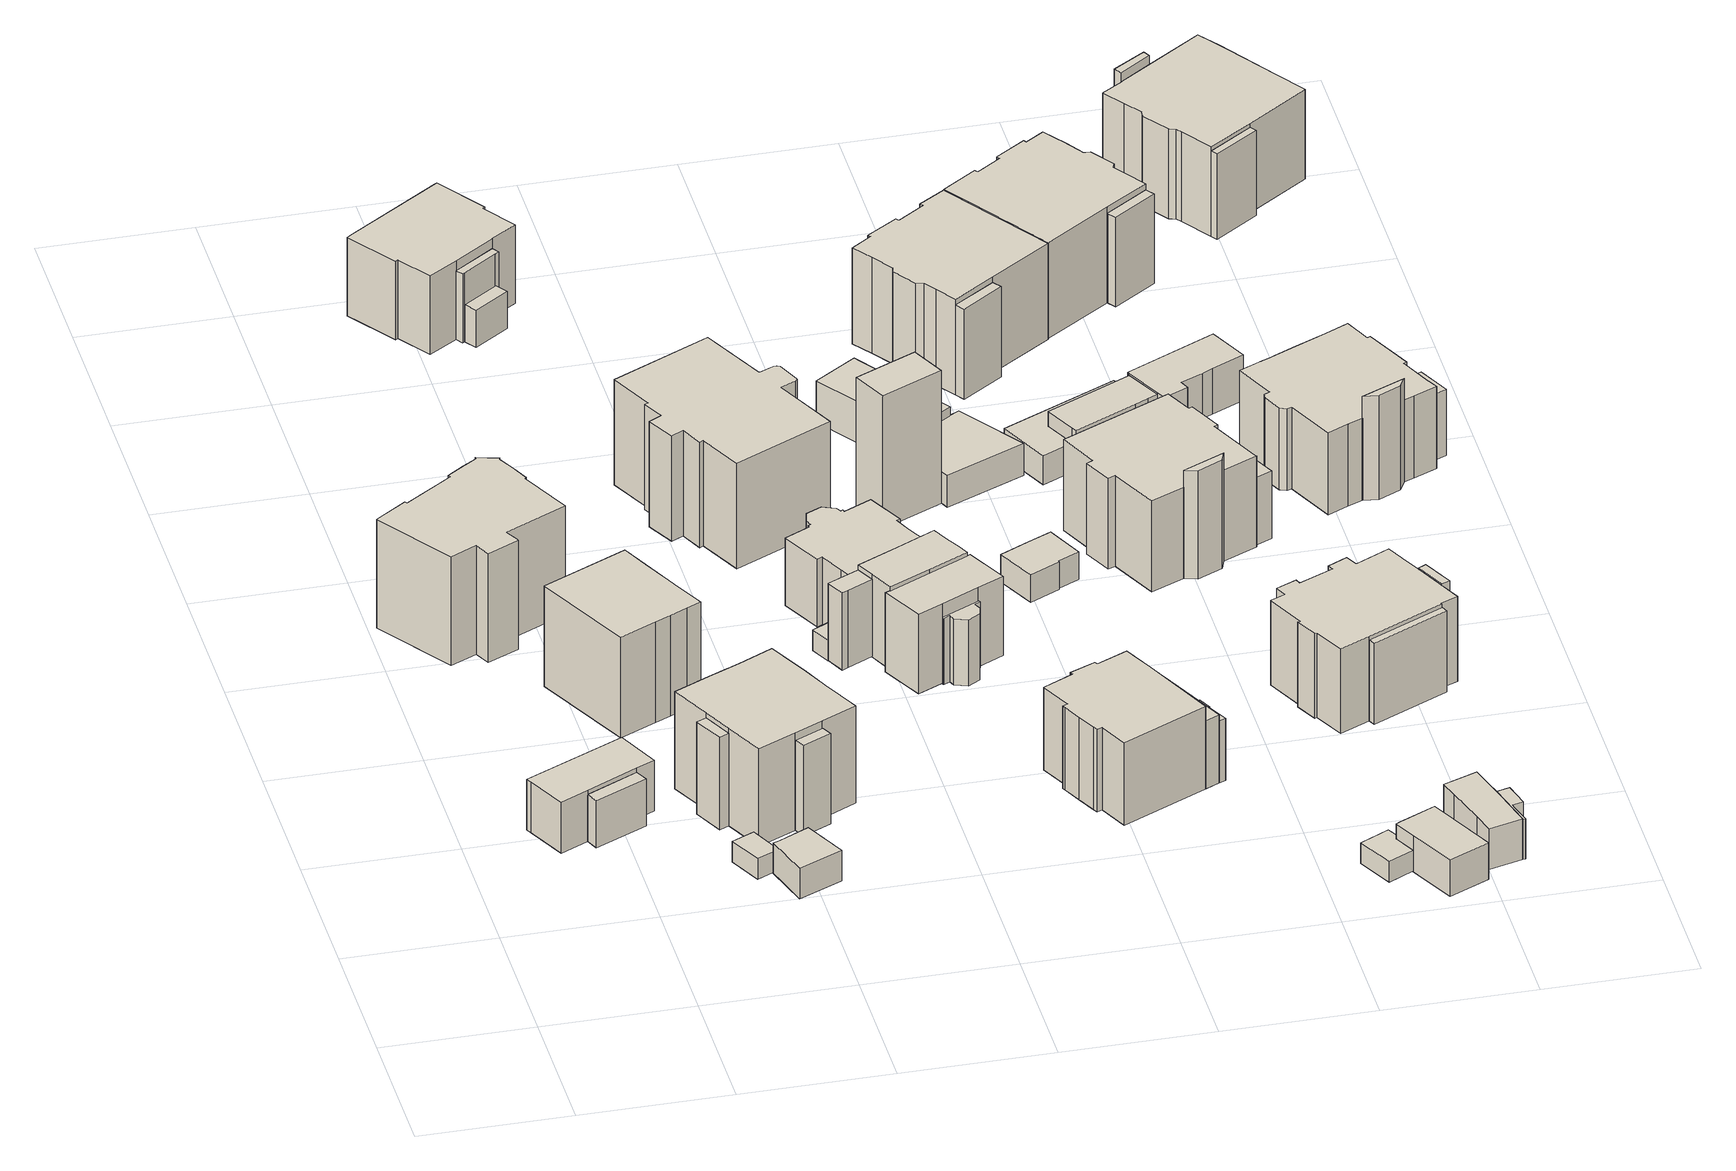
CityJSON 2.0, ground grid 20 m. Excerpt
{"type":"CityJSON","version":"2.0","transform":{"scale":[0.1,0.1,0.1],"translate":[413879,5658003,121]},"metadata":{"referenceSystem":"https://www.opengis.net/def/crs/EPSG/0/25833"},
"CityObjects":{
"building1":{"type":"Building","attributes":{"Gemeindeschluessel":14612000,"Geometrietyp2DReferenz":"3000","function":"31001_9998","roofType":"9999"},"children":["building1-1","building1-2"]},
"building1-1":{"type":"BuildingPart","attributes":{"Dachtyp_tdc":"tdcPolyFlatRoof","Dachneigung":27.27,"QualitaetDacherkennung":45,"Geometrietyp2DReferenz":"3000","measuredHeight":7.26,"roofType":"2100"},"parents":["building1"],"geometry":[{"type":"Solid","lod":"1","boundaries":[[[[0,1,2,3]],[[4,5,6,7]],[[3,5,4,0]],[[2,6,5,3]],[[1,7,6,2]],[[0,4,7,1]]]]}]},
"building1-2":{"type":"BuildingPart","attributes":{"Dachtyp_tdc":"tdcHipRoof","Dachneigung":30.77,"QualitaetDacherkennung":69,"Geometrietyp2DReferenz":"3000","measuredHeight":8.33,"roofType":"3200"},"parents":["building1"],"geometry":[{"type":"Solid","lod":"1","boundaries":[[[[8,9,10,11,12,13,14]],[[5,15,16,17,18,19,6]],[[13,15,5,14]],[[12,16,15,13]],[[11,17,16,12]],[[10,18,17,11]],[[9,19,18,10]],[[8,6,19,9]],[[14,5,6,8]]]]}]},
"building2":{"type":"Building","attributes":{"Dachtyp_tdc":"tdcFreeFormRoof","Gemeindeschluessel":14612000,"Dachneigung":22.75,"QualitaetDacherkennung":54,"Geometrietyp2DReferenz":"3000","measuredHeight":17.72,"function":"31001_9998","roofType":"5000"},"geometry":[{"type":"Solid","lod":"1","boundaries":[[[[20,21,22,23,24,25,26,27,28,29,30,31,32,33,34,35,36,37,38,39]],[[40,41,42,43,44,45,46,47,48,49,50,51,52,53,54,55,56,57,58,59]],[[39,41,40,20]],[[38,42,41,39]],[[37,43,42,38]],[[36,44,43,37]],[[35,45,44,36]],[[34,46,45,35]],[[33,47,46,34]],[[32,48,47,33]],[[31,49,48,32]],[[30,50,49,31]],[[29,51,50,30]],[[28,52,51,29]],[[27,53,52,28]],[[26,54,53,27]],[[25,55,54,26]],[[24,56,55,25]],[[23,57,56,24]],[[22,58,57,23]],[[21,59,58,22]],[[20,40,59,21]]]]}]},
"building3":{"type":"Building","attributes":{"Dachtyp_tdc":"tdcPolyFlatRoof","Gemeindeschluessel":14612000,"Dachneigung":5.13,"QualitaetDacherkennung":62,"Geometrietyp2DReferenz":"3000","measuredHeight":3.16,"function":"31001_9998","roofType":"2100"},"geometry":[{"type":"Solid","lod":"1","boundaries":[[[[60,61,62,63,64]],[[65,66,67,68,69]],[[64,66,65,60]],[[63,67,66,64]],[[62,68,67,63]],[[61,69,68,62]],[[60,65,69,61]]]]}]},
"building4":{"type":"Building","attributes":{"Dachtyp_tdc":"tdcFreeFormRoof","Gemeindeschluessel":14612000,"Dachneigung":53.19,"QualitaetDacherkennung":5,"Geometrietyp2DReferenz":"3000","measuredHeight":6.88,"function":"31001_9998","roofType":"5000"},"geometry":[{"type":"Solid","lod":"1","boundaries":[[[[70,71,72,73,74]],[[75,76,77,78,79]],[[74,76,75,70]],[[73,77,76,74]],[[72,78,77,73]],[[71,79,78,72]],[[70,75,79,71]]]]}]},
"building5":{"type":"Building","attributes":{"Gemeindeschluessel":14612000,"Geometrietyp2DReferenz":"3000","function":"31001_9998","roofType":"9999"},"children":["building5-1","building5-2"]},
"building5-1":{"type":"BuildingPart","attributes":{"Dachtyp_tdc":"tdcCutTentRoof","Dachneigung":21.83,"QualitaetDacherkennung":66,"Geometrietyp2DReferenz":"3000","measuredHeight":15.59,"roofType":"9999"},"parents":["building5"],"geometry":[{"type":"Solid","lod":"1","boundaries":[[[[80,81,82,83,84,85,86,87,88]],[[89,90,91,92,93,94,95,96,97]],[[88,90,89,80]],[[87,91,90,88]],[[86,92,91,87]],[[85,93,92,86]],[[84,94,93,85]],[[83,95,94,84]],[[82,96,95,83]],[[81,97,96,82]],[[80,89,97,81]]]]}]},
"building5-2":{"type":"BuildingPart","attributes":{"Dachtyp_tdc":"tdcFreeFormRoof","Dachneigung":40.73,"QualitaetDacherkennung":12,"Geometrietyp2DReferenz":"3000","measuredHeight":7.33,"roofType":"5000"},"parents":["building5"],"geometry":[{"type":"Solid","lod":"1","boundaries":[[[[98,99,100,101,102,103]],[[104,105,106,93,92,107]],[[103,105,104,98]],[[102,106,105,103]],[[101,93,106,102]],[[100,92,93,101]],[[99,107,92,100]],[[98,104,107,99]]]]}]},
"building6":{"type":"Building","attributes":{"Gemeindeschluessel":14612000,"Geometrietyp2DReferenz":"3000","function":"31001_9998","roofType":"9999"},"children":["building6-1","building6-2","building6-3","building6-4","building6-5"]},
"building6-1":{"type":"BuildingPart","attributes":{"Dachtyp_tdc":"tdcPolyFlatRoof","Dachneigung":15.65,"QualitaetDacherkennung":38,"Geometrietyp2DReferenz":"3000","measuredHeight":13.63,"roofType":"2100"},"parents":["building6"],"geometry":[{"type":"Solid","lod":"1","boundaries":[[[[108,109,110,111]],[[112,113,114,115]],[[111,113,112,108]],[[110,114,113,111]],[[109,115,114,110]],[[108,112,115,109]]]]}]},
"building6-2":{"type":"BuildingPart","attributes":{"Dachtyp_tdc":"tdcGableRoof","Dachneigung":54.83,"QualitaetDacherkennung":14,"Geometrietyp2DReferenz":"3000","measuredHeight":4.18,"roofType":"3100"},"parents":["building6"],"geometry":[{"type":"Solid","lod":"1","boundaries":[[[[116,117,118,119,120,121,122,123,124,125,126,127]],[[128,129,130,131,132,133,134,135,136,137,138,139]],[[127,128,139,116]],[[126,129,128,127]],[[125,130,129,126]],[[124,131,130,125]],[[123,132,131,124]],[[122,133,132,123]],[[121,134,133,122]],[[120,135,134,121]],[[119,136,135,120]],[[118,137,136,119]],[[117,138,137,118]],[[116,139,138,117]]]]}]},
"building6-3":{"type":"BuildingPart","attributes":{"Dachtyp_tdc":"tdcTentRoof","Dachneigung":15.82,"QualitaetDacherkennung":70,"Geometrietyp2DReferenz":"3000","measuredHeight":15.32,"roofType":"3500"},"parents":["building6"],"geometry":[{"type":"Solid","lod":"1","boundaries":[[[[140,141,142,143,144,145,146,147,148,149,150,151]],[[137,152,153,154,155,114,113,156,157,158,159,139]],[[150,152,137,151]],[[149,153,152,150]],[[148,154,153,149]],[[147,155,154,148]],[[146,114,155,147]],[[145,113,114,146]],[[144,156,113,145]],[[143,157,156,144]],[[142,158,157,143]],[[141,159,158,142]],[[140,139,159,141]],[[151,137,139,140]]]]}]},
"building6-4":{"type":"BuildingPart","attributes":{"Dachtyp_tdc":"tdcPolyFlatRoof","Dachneigung":19.99,"QualitaetDacherkennung":26,"Geometrietyp2DReferenz":"3000","measuredHeight":13.44,"roofType":"2100"},"parents":["building6"],"geometry":[{"type":"Solid","lod":"1","boundaries":[[[[160,161,162,163]],[[164,154,153,165]],[[163,154,164,160]],[[162,153,154,163]],[[161,165,153,162]],[[160,164,165,161]]]]}]},
"building6-5":{"type":"BuildingPart","attributes":{"Dachtyp_tdc":"tdcGableRoof","Dachneigung":12.88,"QualitaetDacherkennung":24,"Geometrietyp2DReferenz":"3000","measuredHeight":13.63,"roofType":"3100"},"parents":["building6"],"geometry":[{"type":"Solid","lod":"1","boundaries":[[[[166,167,168,169]],[[157,170,171,158]],[[169,170,157,166]],[[168,171,170,169]],[[167,158,171,168]],[[166,157,158,167]]]]}]},
"building7":{"type":"Building","attributes":{"Gemeindeschluessel":14612000,"Geometrietyp2DReferenz":"3000","function":"31001_9998","roofType":"9999"},"children":["building7-1","building7-2","building7-3"]},
"building7-1":{"type":"BuildingPart","attributes":{"Dachtyp_tdc":"tdcPolyFlatRoof","Dachneigung":26.45,"QualitaetDacherkennung":62,"Geometrietyp2DReferenz":"3000","measuredHeight":10.3,"roofType":"2100"},"parents":["building7"],"geometry":[{"type":"Solid","lod":"1","boundaries":[[[[172,173,174,175,176,177]],[[178,179,180,181,182,183]],[[177,179,178,172]],[[176,180,179,177]],[[175,181,180,176]],[[174,182,181,175]],[[173,183,182,174]],[[172,178,183,173]]]]}]},
"building7-2":{"type":"BuildingPart","attributes":{"Dachtyp_tdc":"tdcHipRoof","Dachneigung":27.58,"QualitaetDacherkennung":67,"Geometrietyp2DReferenz":"3000","measuredHeight":13.16,"roofType":"3200"},"parents":["building7"],"geometry":[{"type":"Solid","lod":"1","boundaries":[[[[184,185,186,187,188,189,190,191,192,193,194,195,196]],[[179,197,198,199,200,201,202,203,204,205,206,207,180]],[[195,197,179,196]],[[194,198,197,195]],[[193,199,198,194]],[[192,200,199,193]],[[191,201,200,192]],[[190,202,201,191]],[[189,203,202,190]],[[188,204,203,189]],[[187,205,204,188]],[[186,206,205,187]],[[185,207,206,186]],[[184,180,207,185]],[[196,179,180,184]]]]}]},
"building7-3":{"type":"BuildingPart","attributes":{"Dachtyp_tdc":"tdcPolyFlatRoof","Dachneigung":14.64,"QualitaetDacherkennung":49,"Geometrietyp2DReferenz":"3000","measuredHeight":5.69,"roofType":"2100"},"parents":["building7"],"geometry":[{"type":"Solid","lod":"1","boundaries":[[[[208,209,210,211]],[[212,183,182,213]],[[211,183,212,208]],[[210,182,183,211]],[[209,213,182,210]],[[208,212,213,209]]]]}]},
"building8":{"type":"Building","attributes":{"Dachtyp_tdc":"tdcPolyFlatRoof","Gemeindeschluessel":14612000,"Dachneigung":0,"QualitaetDacherkennung":34,"Geometrietyp2DReferenz":"3000","measuredHeight":3,"function":"31001_9998","roofType":"1000"},"geometry":[{"type":"Solid","lod":"1","boundaries":[[[[214,215,216,217,218]],[[219,220,221,222,223]],[[218,220,219,214]],[[217,221,220,218]],[[216,222,221,217]],[[215,223,222,216]],[[214,219,223,215]]]]}]},
"building9":{"type":"Building","attributes":{"Dachtyp_tdc":"tdcFreeFormRoof","Gemeindeschluessel":14612000,"Dachneigung":49.3,"QualitaetDacherkennung":5,"Geometrietyp2DReferenz":"3000","measuredHeight":12.03,"function":"31001_9998","roofType":"5000"},"geometry":[{"type":"Solid","lod":"1","boundaries":[[[[224,225,226,227,228]],[[229,230,231,232,233]],[[228,230,229,224]],[[227,231,230,228]],[[226,232,231,227]],[[225,233,232,226]],[[224,229,233,225]]]]}]},
"building10":{"type":"Building","attributes":{"Dachtyp_tdc":"tdcFreeFormRoof","Gemeindeschluessel":14612000,"Dachneigung":35.03,"QualitaetDacherkennung":38,"Geometrietyp2DReferenz":"3000","measuredHeight":18.33,"function":"31001_9998","roofType":"5000"},"geometry":[{"type":"Solid","lod":"1","boundaries":[[[[234,235,236,237,238,239,240,241,242,243,244,245,246,247,248,249,250,251,252,253]],[[254,255,256,257,258,259,260,261,262,263,264,265,266,267,268,269,270,271,272,273]],[[253,255,254,234]],[[252,256,255,253]],[[251,257,256,252]],[[250,258,257,251]],[[249,259,258,250]],[[248,260,259,249]],[[247,261,260,248]],[[246,262,261,247]],[[245,263,262,246]],[[244,264,263,245]],[[243,265,264,244]],[[242,266,265,243]],[[241,267,266,242]],[[240,268,267,241]],[[239,269,268,240]],[[238,270,269,239]],[[237,271,270,238]],[[236,272,271,237]],[[235,273,272,236]],[[234,254,273,235]]]]}]},
"building11":{"type":"Building","attributes":{"Dachtyp_tdc":"tdcFreeFormRoof","Gemeindeschluessel":14612000,"Dachneigung":10.85,"QualitaetDacherkennung":25,"Geometrietyp2DReferenz":"3000","measuredHeight":13.04,"function":"31001_9998","roofType":"5000"},"geometry":[{"type":"Solid","lod":"1","boundaries":[[[[274,275,276,277,278,279,280,281,282,283,284,285,286,287,288,289,290,291,292,293,294,295]],[[296,297,298,299,300,301,302,303,304,305,306,307,308,309,310,311,312,313,314,315,316,317]],[[295,297,296,274]],[[294,298,297,295]],[[293,299,298,294]],[[292,300,299,293]],[[291,301,300,292]],[[290,302,301,291]],[[289,303,302,290]],[[288,304,303,289]],[[287,305,304,288]],[[286,306,305,287]],[[285,307,306,286]],[[284,308,307,285]],[[283,309,308,284]],[[282,310,309,283]],[[281,311,310,282]],[[280,312,311,281]],[[279,313,312,280]],[[278,314,313,279]],[[277,315,314,278]],[[276,316,315,277]],[[275,317,316,276]],[[274,296,317,275]]]]}]},
"building12":{"type":"Building","attributes":{"Gemeindeschluessel":14612000,"Geometrietyp2DReferenz":"3000","function":"31001_9998","roofType":"9999"},"children":["building12-1","building12-2","building12-3"]},
"building12-1":{"type":"BuildingPart","attributes":{"Dachtyp_tdc":"tdcGableRoof","Dachneigung":10.21,"QualitaetDacherkennung":61,"Geometrietyp2DReferenz":"3000","measuredHeight":12.54,"roofType":"3100"},"parents":["building12"],"geometry":[{"type":"Solid","lod":"1","boundaries":[[[[318,319,320,321,322,323,324,325,326]],[[327,328,329,330,331,222,332,333,334]],[[326,328,327,318]],[[325,329,328,326]],[[324,330,329,325]],[[323,331,330,324]],[[322,222,331,323]],[[321,332,222,322]],[[320,333,332,321]],[[319,334,333,320]],[[318,327,334,319]]]]}]},
"building12-2":{"type":"BuildingPart","attributes":{"Dachtyp_tdc":"tdcHipRoof","Dachneigung":11.1,"QualitaetDacherkennung":36,"Geometrietyp2DReferenz":"3000","measuredHeight":12.62,"roofType":"3200"},"parents":["building12"],"geometry":[{"type":"Solid","lod":"1","boundaries":[[[[335,336,337,338,339,340,341,342]],[[343,344,345,330,328,346,347,348]],[[341,344,343,342]],[[340,345,344,341]],[[339,330,345,340]],[[338,328,330,339]],[[337,346,328,338]],[[336,347,346,337]],[[335,348,347,336]],[[342,343,348,335]]]]}]},
"building12-3":{"type":"BuildingPart","attributes":{"Dachtyp_tdc":"tdcPolyFlatRoof","Dachneigung":39.83,"QualitaetDacherkennung":24,"Geometrietyp2DReferenz":"3000","measuredHeight":10.59,"roofType":"2100"},"parents":["building12"],"geometry":[{"type":"Solid","lod":"1","boundaries":[[[[349,350,351,352,353,354,355,356,357,358,359]],[[348,360,361,362,363,364,365,366,367,368,343]],[[359,360,348,349]],[[358,361,360,359]],[[357,362,361,358]],[[356,363,362,357]],[[355,364,363,356]],[[354,365,364,355]],[[353,366,365,354]],[[352,367,366,353]],[[351,368,367,352]],[[350,343,368,351]],[[349,348,343,350]]]]}]},
"building13":{"type":"Building","attributes":{"Gemeindeschluessel":14612000,"Geometrietyp2DReferenz":"3000","function":"31001_9998","roofType":"9999"},"children":["building13-1","building13-2","building13-3"]},
"building13-1":{"type":"BuildingPart","attributes":{"Dachtyp_tdc":"tdcHipAndGableRoof","Dachneigung":23.63,"QualitaetDacherkennung":51,"Geometrietyp2DReferenz":"3000","measuredHeight":13.81,"roofType":"5000"},"parents":["building13"],"geometry":[{"type":"Solid","lod":"1","boundaries":[[[[369,370,371,372,373,374,375,376,377,378,379,380,381,382,383,384]],[[385,386,387,388,389,390,391,392,393,394,395,396,397,398,399,400]],[[384,386,385,369]],[[383,387,386,384]],[[382,388,387,383]],[[381,389,388,382]],[[380,390,389,381]],[[379,391,390,380]],[[378,392,391,379]],[[377,393,392,378]],[[376,394,393,377]],[[375,395,394,376]],[[374,396,395,375]],[[373,397,396,374]],[[372,398,397,373]],[[371,399,398,372]],[[370,400,399,371]],[[369,385,400,370]]]]}]},
"building13-2":{"type":"BuildingPart","attributes":{"Dachtyp_tdc":"tdcGableRoof","Dachneigung":17.08,"QualitaetDacherkennung":34,"Geometrietyp2DReferenz":"3000","measuredHeight":11.07,"roofType":"3100"},"parents":["building13"],"geometry":[{"type":"Solid","lod":"1","boundaries":[[[[401,402,403,404,405]],[[406,407,408,399,398]],[[405,407,406,401]],[[404,408,407,405]],[[403,399,408,404]],[[402,398,399,403]],[[401,406,398,402]]]]}]},
"building13-3":{"type":"BuildingPart","attributes":{"Dachtyp_tdc":"tdcPolyFlatRoof","Dachneigung":3.71,"QualitaetDacherkennung":50,"Geometrietyp2DReferenz":"3000","measuredHeight":9.17,"roofType":"2100"},"parents":["building13"],"geometry":[{"type":"MultiSurface","lod":"1","boundaries":[[[409,410,411,412,413,414,415,410,416]],[[399,408,407,417,418,419,420,408,421]],[[415,407,408,410]],[[414,417,407,415]],[[413,418,417,414]],[[412,419,418,413]],[[411,420,419,412]],[[420,411,410,408]]]}]},
"building14":{"type":"Building","attributes":{"Dachtyp_tdc":"tdcFreeFormRoof","Gemeindeschluessel":14612000,"Dachneigung":18.36,"QualitaetDacherkennung":3,"Geometrietyp2DReferenz":"3000","measuredHeight":19.71,"function":"31001_9998","roofType":"5000"},"geometry":[{"type":"Solid","lod":"1","boundaries":[[[[422,423,424,425]],[[426,427,428,429]],[[425,427,426,422]],[[424,428,427,425]],[[423,429,428,424]],[[422,426,429,423]]]]}]},
"building15":{"type":"Building","attributes":{"Dachtyp_tdc":"tdcPolyFlatRoof","Gemeindeschluessel":14612000,"Dachneigung":0,"QualitaetDacherkennung":69,"Geometrietyp2DReferenz":"3000","measuredHeight":3.98,"function":"31001_9998","roofType":"1000"},"geometry":[{"type":"Solid","lod":"1","boundaries":[[[[430,431,432,433,434,435,436]],[[437,438,439,440,441,442,443]],[[436,438,437,430]],[[435,439,438,436]],[[434,440,439,435]],[[433,441,440,434]],[[432,442,441,433]],[[431,443,442,432]],[[430,437,443,431]]]]}]},
"building16":{"type":"Building","attributes":{"Dachtyp_tdc":"tdcPolyFlatRoof","Gemeindeschluessel":14612000,"Dachneigung":16.72,"QualitaetDacherkennung":69,"Geometrietyp2DReferenz":"3000","measuredHeight":7.01,"function":"31001_9998","roofType":"2100"},"geometry":[{"type":"Solid","lod":"1","boundaries":[[[[444,445,446,447]],[[448,449,450,451]],[[447,449,448,444]],[[446,450,449,447]],[[445,451,450,446]],[[444,448,451,445]]]]}]},
"building17":{"type":"Building","attributes":{"Dachtyp_tdc":"tdcPolyFlatRoof","Gemeindeschluessel":14612000,"Dachneigung":0,"QualitaetDacherkennung":78,"Geometrietyp2DReferenz":"3000","measuredHeight":4.58,"function":"31001_9998","roofType":"1000"},"geometry":[{"type":"Solid","lod":"1","boundaries":[[[[452,453,454,455,456,457,458,459]],[[460,461,462,463,464,465,466,467]],[[459,461,460,452]],[[458,462,461,459]],[[457,463,462,458]],[[456,464,463,457]],[[455,465,464,456]],[[454,466,465,455]],[[453,467,466,454]],[[452,460,467,453]]]]}]},
"building18":{"type":"Building","attributes":{"Dachtyp_tdc":"tdcPolyFlatRoof","Gemeindeschluessel":14612000,"Dachneigung":0,"QualitaetDacherkennung":0,"Geometrietyp2DReferenz":"3000","BezugspunktDach":"2000","measuredHeight":3,"function":"31001_9998"},"geometry":[{"type":"Solid","lod":"1","boundaries":[[[[468,469,470,471,472,473]],[[474,475,476,477,478,479]],[[473,475,474,468]],[[472,476,475,473]],[[471,477,476,472]],[[470,478,477,471]],[[469,479,478,470]],[[468,474,479,469]]]]}]},
"building19":{"type":"Building","attributes":{"Dachtyp_tdc":"tdcFreeFormRoof","Gemeindeschluessel":14612000,"Dachneigung":22.92,"QualitaetDacherkennung":81,"Geometrietyp2DReferenz":"3000","measuredHeight":5.91,"function":"31001_9998","roofType":"5000"},"geometry":[{"type":"Solid","lod":"1","boundaries":[[[[480,481,482,483,484,485]],[[486,487,488,489,490,491]],[[485,487,486,480]],[[484,488,487,485]],[[483,489,488,484]],[[482,490,489,483]],[[481,491,490,482]],[[480,486,491,481]]]]}]},
"building20":{"type":"Building","attributes":{"Gemeindeschluessel":14612000,"Geometrietyp2DReferenz":"3000","function":"31001_9998","roofType":"9999"},"children":["building20-1","building20-2"]},
"building20-1":{"type":"BuildingPart","attributes":{"Dachtyp_tdc":"tdcPolyFlatRoof","Dachneigung":36.65,"QualitaetDacherkennung":31,"Geometrietyp2DReferenz":"3000","measuredHeight":13.61,"roofType":"2100"},"parents":["building20"],"geometry":[{"type":"Solid","lod":"1","boundaries":[[[[492,493,494,495]],[[496,497,498,499]],[[495,497,496,492]],[[494,498,497,495]],[[493,499,498,494]],[[492,496,499,493]]]]}]},
"building20-2":{"type":"BuildingPart","attributes":{"Dachtyp_tdc":"tdcCutGableRoof","Dachneigung":0.828,"QualitaetDacherkennung":63,"Geometrietyp2DReferenz":"3000","measuredHeight":15.18,"roofType":"9999"},"parents":["building20"],"geometry":[{"type":"Solid","lod":"1","boundaries":[[[[500,501,502,503,504,505,506,507,508,509,510,511,512,513,514,515,516,517,518]],[[519,520,521,522,523,524,525,526,527,528,529,530,531,532,499,498,533,534,535]],[[518,520,519,500]],[[517,521,520,518]],[[516,522,521,517]],[[515,523,522,516]],[[514,524,523,515]],[[513,525,524,514]],[[512,526,525,513]],[[511,527,526,512]],[[510,528,527,511]],[[509,529,528,510]],[[508,530,529,509]],[[507,531,530,508]],[[506,532,531,507]],[[505,499,532,506]],[[504,498,499,505]],[[503,533,498,504]],[[502,534,533,503]],[[501,535,534,502]],[[500,519,535,501]]]]}]},
"building21":{"type":"Building","attributes":{"Dachtyp_tdc":"tdcPolyFlatRoof","Gemeindeschluessel":14612000,"Dachneigung":30.45,"QualitaetDacherkennung":43,"Geometrietyp2DReferenz":"3000","measuredHeight":6.46,"function":"31001_9998","roofType":"2100"},"geometry":[{"type":"Solid","lod":"1","boundaries":[[[[536,537,538,539,540,541,542]],[[543,544,545,546,547,548,549]],[[542,544,543,536]],[[541,545,544,542]],[[540,546,545,541]],[[539,547,546,540]],[[538,548,547,539]],[[537,549,548,538]],[[536,543,549,537]]]]}]},
"building22":{"type":"Building","attributes":{"Gemeindeschluessel":14612000,"Geometrietyp2DReferenz":"3000","function":"31001_9998","roofType":"9999"},"children":["building22-1","building22-2","building22-3"]},
"building22-1":{"type":"BuildingPart","attributes":{"Dachtyp_tdc":"tdcCutTentRoof","Dachneigung":0.036,"QualitaetDacherkennung":51,"Geometrietyp2DReferenz":"3000","measuredHeight":16.37,"roofType":"9999"},"parents":["building22"],"geometry":[{"type":"Solid","lod":"1","boundaries":[[[[550,551,552,553,554,555,556,557,558,559,560,561,562,563,564,565]],[[566,567,568,569,570,571,572,573,574,575,576,577,578,579,580,581]],[[565,567,566,550]],[[564,568,567,565]],[[563,569,568,564]],[[562,570,569,563]],[[561,571,570,562]],[[560,572,571,561]],[[559,573,572,560]],[[558,574,573,559]],[[557,575,574,558]],[[556,576,575,557]],[[555,577,576,556]],[[554,578,577,555]],[[553,579,578,554]],[[552,580,579,553]],[[551,581,580,552]],[[550,566,581,551]]]]}]},
"building22-2":{"type":"BuildingPart","attributes":{"Dachtyp_tdc":"tdcPolyFlatRoof","Dachneigung":3.28,"QualitaetDacherkennung":43,"Geometrietyp2DReferenz":"3000","measuredHeight":9.85,"roofType":"2100"},"parents":["building22"],"geometry":[{"type":"Solid","lod":"1","boundaries":[[[[582,583,584,585,586,587,588]],[[570,569,568,589,590,591,592]],[[587,569,570,588]],[[586,568,569,587]],[[585,589,568,586]],[[584,590,589,585]],[[583,591,590,584]],[[582,592,591,583]],[[588,570,592,582]]]]}]},
"building22-3":{"type":"BuildingPart","attributes":{"Dachtyp_tdc":"tdcFreeFormRoof","Dachneigung":55.42,"QualitaetDacherkennung":6,"Geometrietyp2DReferenz":"3000","measuredHeight":16.13,"roofType":"5000"},"parents":["building22"],"geometry":[{"type":"Solid","lod":"1","boundaries":[[[[593,594,595,596]],[[573,597,598,574]],[[596,597,573,593]],[[595,598,597,596]],[[594,574,598,595]],[[593,573,574,594]]]]}]},
"building23":{"type":"Building","attributes":{"Gemeindeschluessel":14612000,"Geometrietyp2DReferenz":"3000","function":"31001_9998","roofType":"9999"},"children":["building23-1","building23-2"]},
"building23-1":{"type":"BuildingPart","attributes":{"Dachtyp_tdc":"tdcGableRoof","Dachneigung":11.11,"QualitaetDacherkennung":29,"Geometrietyp2DReferenz":"3000","measuredHeight":7.2,"roofType":"3100"},"parents":["building23"],"geometry":[{"type":"Solid","lod":"1","boundaries":[[[[599,600,601,602,603,604,605,606]],[[607,608,609,610,611,612,613,614]],[[606,608,607,599]],[[605,609,608,606]],[[604,610,609,605]],[[603,611,610,604]],[[602,612,611,603]],[[601,613,612,602]],[[600,614,613,601]],[[599,607,614,600]]]]}]},
"building23-2":{"type":"BuildingPart","attributes":{"Dachtyp_tdc":"tdcPolyFlatRoof","Dachneigung":15.68,"QualitaetDacherkennung":70,"Geometrietyp2DReferenz":"3000","measuredHeight":6.15,"roofType":"2100"},"parents":["building23"],"geometry":[{"type":"Solid","lod":"1","boundaries":[[[[615,616,617,618,619,620,621,622]],[[623,624,625,626,610,609,627,628]],[[622,624,623,615]],[[621,625,624,622]],[[620,626,625,621]],[[619,610,626,620]],[[618,609,610,619]],[[617,627,609,618]],[[616,628,627,617]],[[615,623,628,616]]]]}]},
"building24":{"type":"Building","attributes":{"Dachtyp_tdc":"tdcPolyFlatRoof","Gemeindeschluessel":14612000,"Dachneigung":2.91,"QualitaetDacherkennung":71,"Geometrietyp2DReferenz":"3000","measuredHeight":6.58,"function":"31001_9998","roofType":"2100"},"geometry":[{"type":"Solid","lod":"1","boundaries":[[[[629,630,631,632,633,634,635]],[[636,637,544,543,549,638,639]],[[635,637,636,629]],[[634,544,637,635]],[[633,543,544,634]],[[632,549,543,633]],[[631,638,549,632]],[[630,639,638,631]],[[629,636,639,630]]]]}]},
"building25":{"type":"Building","attributes":{"Gemeindeschluessel":14612000,"Geometrietyp2DReferenz":"3000","function":"31001_9998","roofType":"9999"},"children":["building25-1","building25-2","building25-3"]},
"building25-1":{"type":"BuildingPart","attributes":{"Dachtyp_tdc":"tdcHipAndGableRoof","Dachneigung":11.23,"QualitaetDacherkennung":18,"Geometrietyp2DReferenz":"3000","measuredHeight":15.45,"roofType":"5000"},"parents":["building25"],"geometry":[{"type":"Solid","lod":"1","boundaries":[[[[640,641,642,643,644,645,646,647,648,649,650,651,652,653,654,655,656,657,658,659,660,661]],[[662,663,664,665,666,667,668,669,670,671,672,673,674,675,676,677,678,679,680,681,682,683]],[[661,663,662,640]],[[660,664,663,661]],[[659,665,664,660]],[[658,666,665,659]],[[657,667,666,658]],[[656,668,667,657]],[[655,669,668,656]],[[654,670,669,655]],[[653,671,670,654]],[[652,672,671,653]],[[651,673,672,652]],[[650,674,673,651]],[[649,675,674,650]],[[648,676,675,649]],[[647,677,676,648]],[[646,678,677,647]],[[645,679,678,646]],[[644,680,679,645]],[[643,681,680,644]],[[642,682,681,643]],[[641,683,682,642]],[[640,662,683,641]]]]}]},
"building25-2":{"type":"BuildingPart","attributes":{"Dachtyp_tdc":"tdcPolyFlatRoof","Dachneigung":46.26,"QualitaetDacherkennung":35,"Geometrietyp2DReferenz":"3000","measuredHeight":13.2,"roofType":"2100"},"parents":["building25"],"geometry":[{"type":"Solid","lod":"1","boundaries":[[[[684,685,686,687]],[[688,671,670,689]],[[687,671,688,684]],[[686,670,671,687]],[[685,689,670,686]],[[684,688,689,685]]]]}]},
"building25-3":{"type":"BuildingPart","attributes":{"Dachtyp_tdc":"tdcFreeFormRoof","Dachneigung":77.86,"QualitaetDacherkennung":18,"Geometrietyp2DReferenz":"3000","measuredHeight":13.12,"roofType":"5000"},"parents":["building25"],"geometry":[{"type":"Solid","lod":"1","boundaries":[[[[690,691,692,693]],[[674,694,695,675]],[[693,694,674,690]],[[692,695,694,693]],[[691,675,695,692]],[[690,674,675,691]]]]}]},
"building26":{"type":"Building","attributes":{"Gemeindeschluessel":14612000,"Geometrietyp2DReferenz":"3000","function":"31001_9998","roofType":"9999"},"children":["building26-1","building26-2"]},
"building26-1":{"type":"BuildingPart","attributes":{"Dachtyp_tdc":"tdcPolyFlatRoof","Dachneigung":36.58,"QualitaetDacherkennung":62,"Geometrietyp2DReferenz":"3000","measuredHeight":13.56,"roofType":"2100"},"parents":["building26"],"geometry":[{"type":"Solid","lod":"1","boundaries":[[[[696,697,698,699]],[[700,701,702,703]],[[699,701,700,696]],[[698,702,701,699]],[[697,703,702,698]],[[696,700,703,697]]]]}]},
"building26-2":{"type":"BuildingPart","attributes":{"Dachtyp_tdc":"tdcCutGableRoof","Dachneigung":0.023,"QualitaetDacherkennung":67,"Geometrietyp2DReferenz":"3000","measuredHeight":15.07,"roofType":"9999"},"parents":["building26"],"geometry":[{"type":"Solid","lod":"1","boundaries":[[[[704,705,706,707,708,709,710,711,712,713,714,715,716,717,718,719,720,721,722]],[[723,724,725,701,700,726,727,728,729,730,731,732,733,734,735,736,737,738,739]],[[722,724,723,704]],[[721,725,724,722]],[[720,701,725,721]],[[719,700,701,720]],[[718,726,700,719]],[[717,727,726,718]],[[716,728,727,717]],[[715,729,728,716]],[[714,730,729,715]],[[713,731,730,714]],[[712,732,731,713]],[[711,733,732,712]],[[710,734,733,711]],[[709,735,734,710]],[[708,736,735,709]],[[707,737,736,708]],[[706,738,737,707]],[[705,739,738,706]],[[704,723,739,705]]]]}]},
"building27":{"type":"Building","attributes":{"Dachtyp_tdc":"tdcPolyFlatRoof","Gemeindeschluessel":14612000,"Dachneigung":0,"QualitaetDacherkennung":72,"Geometrietyp2DReferenz":"3000","measuredHeight":6.59,"function":"31001_9998","roofType":"1000"},"geometry":[{"type":"Solid","lod":"1","boundaries":[[[[740,741,742,743,744,745,746,747,748,749]],[[750,751,752,753,754,755,756,757,758,759]],[[749,751,750,740]],[[748,752,751,749]],[[747,753,752,748]],[[746,754,753,747]],[[745,755,754,746]],[[744,756,755,745]],[[743,757,756,744]],[[742,758,757,743]],[[741,759,758,742]],[[740,750,759,741]]]]}]},
"building28":{"type":"Building","attributes":{"Gemeindeschluessel":14612000,"Geometrietyp2DReferenz":"3000","function":"31001_9998","roofType":"9999"},"children":["building28-1","building28-2","building28-3"]},
"building28-1":{"type":"BuildingPart","attributes":{"Dachtyp_tdc":"tdcCutGableRoof","Dachneigung":0.421,"QualitaetDacherkennung":51,"Geometrietyp2DReferenz":"3000","measuredHeight":15.62,"roofType":"9999"},"parents":["building28"],"geometry":[{"type":"Solid","lod":"1","boundaries":[[[[760,761,762,763,764,765,766,767,768,769,770,771,772,773,774,775,776,777,778,779,780,781,782,783,784,785,786]],[[787,788,789,790,791,792,793,794,795,796,797,798,799,800,801,802,803,804,805,806,807,808,809,810,811,812,813]],[[786,788,787,760]],[[785,789,788,786]],[[784,790,789,785]],[[783,791,790,784]],[[782,792,791,783]],[[781,793,792,782]],[[780,794,793,781]],[[779,795,794,780]],[[778,796,795,779]],[[777,797,796,778]],[[776,798,797,777]],[[775,799,798,776]],[[774,800,799,775]],[[773,801,800,774]],[[772,802,801,773]],[[771,803,802,772]],[[770,804,803,771]],[[769,805,804,770]],[[768,806,805,769]],[[767,807,806,768]],[[766,808,807,767]],[[765,809,808,766]],[[764,810,809,765]],[[763,811,810,764]],[[762,812,811,763]],[[761,813,812,762]],[[760,787,813,761]]]]}]},
"building28-2":{"type":"BuildingPart","attributes":{"Dachtyp_tdc":"tdcPolyFlatRoof","Dachneigung":0,"QualitaetDacherkennung":41,"Geometrietyp2DReferenz":"3000","measuredHeight":9.58,"roofType":"1000"},"parents":["building28"],"geometry":[{"type":"Solid","lod":"1","boundaries":[[[[814,815,816,817,818,819]],[[820,796,795,794,793,821]],[[819,796,820,814]],[[818,795,796,819]],[[817,794,795,818]],[[816,793,794,817]],[[815,821,793,816]],[[814,820,821,815]]]]}]},
"building28-3":{"type":"BuildingPart","attributes":{"Dachtyp_tdc":"tdcFreeFormRoof","Dachneigung":66.89,"QualitaetDacherkennung":20,"Geometrietyp2DReferenz":"3000","measuredHeight":15.79,"roofType":"5000"},"parents":["building28"],"geometry":[{"type":"Solid","lod":"1","boundaries":[[[[822,823,824,825]],[[826,827,801,800]],[[825,827,826,822]],[[824,801,827,825]],[[823,800,801,824]],[[822,826,800,823]]]]}]},
"building29":{"type":"Building","attributes":{"Gemeindeschluessel":14612000,"Geometrietyp2DReferenz":"3000","function":"31001_9998","roofType":"9999"},"children":["building29-1","building29-2","building29-3"]},
"building29-1":{"type":"BuildingPart","attributes":{"Dachtyp_tdc":"tdcFreeFormRoof","Dachneigung":75.82,"QualitaetDacherkennung":25,"Geometrietyp2DReferenz":"3000","measuredHeight":13.47,"roofType":"5000"},"parents":["building29"],"geometry":[{"type":"Solid","lod":"1","boundaries":[[[[828,829,830,831]],[[832,833,834,835]],[[831,833,832,828]],[[830,834,833,831]],[[829,835,834,830]],[[828,832,835,829]]]]}]},
"building29-2":{"type":"BuildingPart","attributes":{"Dachtyp_tdc":"tdcCutGableRoof","Dachneigung":0.814,"QualitaetDacherkennung":51,"Geometrietyp2DReferenz":"3000","measuredHeight":15.67,"roofType":"9999"},"parents":["building29"],"geometry":[{"type":"Solid","lod":"1","boundaries":[[[[836,837,838,839,840,841,842,843,844,845,846,847,848,849,850,851]],[[852,853,854,855,856,857,858,859,860,861,862,832,835,863,864,865]],[[851,853,852,836]],[[850,854,853,851]],[[849,855,854,850]],[[848,856,855,849]],[[847,857,856,848]],[[846,858,857,847]],[[845,859,858,846]],[[844,860,859,845]],[[843,861,860,844]],[[842,862,861,843]],[[841,832,862,842]],[[840,835,832,841]],[[839,863,835,840]],[[838,864,863,839]],[[837,865,864,838]],[[836,852,865,837]]]]}]},
"building29-3":{"type":"BuildingPart","attributes":{"Dachtyp_tdc":"tdcGableRoof","Dachneigung":50.61,"QualitaetDacherkennung":16,"Geometrietyp2DReferenz":"3000","measuredHeight":16.35,"roofType":"3100"},"parents":["building29"],"geometry":[{"type":"Solid","lod":"1","boundaries":[[[[866,867,868,869]],[[857,870,871,858]],[[869,870,857,866]],[[868,871,870,869]],[[867,858,871,868]],[[866,857,858,867]]]]}]}
},
"vertices":[
[151,330,95],[221,363,95],[213,380,95],[144,346,95],[151,330,27],[144,346,27],[213,380,27],[221,363,27],
[213,380,101],[238,392,101],[211,450,101],[78,387,101],[82,380,101],[107,328,101],[144,346,101],[107,328,27],[82,380,27],[78,387,27],[211,450,27],[238,392,27],
[117,955,168],[53,911,168],[51,914,168],[9,885,168],[78,784,168],[113,801,168],[123,780,168],[165,800,168],[164,804,168],[155,821,168],[238,861,168],[204,931,168],[206,932,168],[195,957,168],[184,978,168],[185,981,168],[156,989,168],[156,986,168],[138,974,168],[115,958,168],[117,955,10],[115,958,10],[138,974,10],[156,986,10],[156,989,10],[185,981,10],[184,978,10],[195,957,10],[206,932,10],[204,931,10],[238,861,10],[155,821,10],[164,804,10],[165,800,10],[123,780,10],[113,801,10],[78,784,10],[9,885,10],[51,914,10],[53,911,10],
[325,218,57],[347,228,57],[355,231,57],[334,276,57],[304,262,57],[325,218,27],[304,262,27],[334,276,27],[355,231,27],[347,228,27],
[365,166,70],[424,193,70],[396,251,70],[355,231,70],[347,228,70],[365,166,26],[347,228,26],[355,231,26],[396,251,26],[424,193,26],
[239,574,162],[288,597,162],[309,607,162],[332,618,162],[351,627,162],[334,662,162],[305,722,162],[288,759,162],[175,705,162],[239,574,16],[175,705,16],[288,759,16],[305,722,16],[334,662,16],[351,627,16],[332,618,16],[309,607,16],[288,597,16],
[324,731,85],[307,723,85],[305,722,85],[334,662,85],[336,663,85],[353,671,85],[324,731,16],[353,671,16],[336,663,16],[307,723,16],
[287,377,159],[306,337,159],[319,343,159],[300,383,159],[287,377,25],[300,383,25],[319,343,25],[306,337,25],
[437,447,52],[446,428,52],[454,410,52],[458,412,52],[457,414,52],[477,423,52],[486,428,52],[478,444,52],[470,460,52],[461,455,52],[441,446,52],[440,449,52],[440,449,25],[441,446,25],[461,455,25],[470,460,25],[478,444,25],[486,428,25],[477,423,25],[457,414,25],[458,412,25],[454,410,25],[446,428,25],[437,447,25],
[437,447,166],[410,502,166],[364,479,166],[322,460,166],[274,437,166],[300,383,166],[319,343,166],[344,291,166],[395,315,166],[433,333,166],[480,356,166],[454,410,166],[480,356,25],[433,333,25],[395,315,25],[344,291,25],[274,437,25],[322,460,25],[364,479,25],[410,502,25],
[402,301,156],[440,319,156],[433,333,156],[395,315,156],[402,301,25],[440,319,25],
[322,460,147],[364,479,147],[354,500,147],[312,480,147],[312,480,25],[354,500,25],
[256,1478,104],[259,1480,104],[305,1512,104],[310,1515,104],[304,1524,104],[250,1487,104],[256,1478,4],[250,1487,4],[304,1524,4],[310,1515,4],[305,1512,4],[259,1480,4],
[304,1524,118],[304,1525,118],[338,1548,118],[308,1592,118],[311,1594,118],[267,1659,118],[264,1657,118],[138,1571,118],[134,1568,118],[179,1503,118],[182,1506,118],[212,1462,118],[250,1487,118],[212,1462,4],[182,1506,4],[179,1503,4],[134,1568,4],[138,1571,4],[264,1657,4],[267,1659,4],[311,1594,4],[308,1592,4],[338,1548,4],[304,1525,4],
[270,1464,58],[316,1496,58],[305,1512,58],[259,1480,58],[270,1464,4],[316,1496,4],
[509,707,46],[522,680,46],[564,700,46],[550,728,46],[518,711,46],[509,707,16],[518,711,16],[550,728,16],[564,700,16],[522,680,16],
[522,680,129],[534,655,129],[542,659,129],[576,676,129],[564,700,129],[522,680,17],[564,700,17],[576,676,17],[542,659,17],[534,655,17],
[417,999,161],[431,969,161],[436,972,161],[464,914,161],[595,977,161],[554,1064,161],[575,1074,161],[577,1076,161],[577,1079,161],[564,1109,161],[560,1111,161],[556,1111,161],[536,1102,161],[493,1191,161],[362,1127,161],[390,1068,161],[385,1066,161],[399,1037,161],[382,1028,161],[401,991,161],[417,999,8],[401,991,8],[382,1028,8],[399,1037,8],[385,1066,8],[390,1068,8],[362,1127,8],[493,1191,8],[536,1102,8],[556,1111,8],[560,1111,8],[564,1109,8],[577,1079,8],[577,1076,8],[575,1074,8],[554,1064,8],[595,977,8],[464,914,8],[436,972,8],[431,969,8],
[537,834,113],[533,832,113],[534,829,113],[500,812,113],[527,757,113],[534,761,113],[550,728,113],[564,700,113],[671,753,113],[670,756,113],[657,782,113],[648,800,113],[640,818,113],[645,820,113],[620,870,113],[583,852,113],[582,856,113],[579,854,113],[575,861,113],[558,868,113],[537,858,113],[533,842,113],[537,834,15],[533,842,15],[537,858,15],[558,868,15],[575,861,15],[579,854,15],[582,856,15],[583,852,15],[620,870,15],[645,820,15],[640,818,15],[648,800,15],[657,782,15],[670,756,15],[671,753,15],[564,700,15],[550,728,15],[534,761,15],[527,757,15],[500,812,15],[534,829,15],[533,832,15],
[692,712,136],[681,733,136],[671,753,136],[619,727,136],[564,700,136],[576,676,136],[591,644,136],[646,671,136],[699,697,136],[692,712,16],[699,697,16],[646,671,16],[591,644,16],[576,676,16],[619,727,16],[671,753,16],[681,733,16],
[696,626,131],[731,643,131],[703,699,131],[699,697,131],[591,644,131],[584,641,131],[612,585,131],[645,601,131],[645,601,16],[612,585,16],[584,641,16],[703,699,16],[731,643,16],[696,626,16],
[696,626,112],[645,601,112],[646,598,112],[647,598,112],[655,602,112],[658,594,112],[675,588,112],[691,597,112],[694,610,112],[690,619,112],[698,623,112],[698,623,16],[690,619,16],[694,610,16],[691,597,16],[675,588,16],[658,594,16],[655,602,16],[647,598,16],[646,598,16],
[768,277,142],[786,238,142],[900,293,142],[855,392,142],[835,433,142],[794,414,142],[792,418,142],[758,403,142],[760,399,142],[719,379,142],[739,337,142],[732,334,142],[734,330,142],[746,305,142],[758,280,142],[761,274,142],[768,277,22],[761,274,22],[758,280,22],[746,305,22],[734,330,22],[732,334,22],[739,337,22],[719,379,22],[760,399,22],[758,403,22],[792,418,22],[794,414,22],[835,433,22],[855,392,22],[900,293,22],[786,238,22],
[873,400,121],[855,392,121],[900,293,121],[919,302,121],[897,349,121],[873,400,22],[897,349,22],[919,302,22],
[901,293,112],[919,302,112],[928,306,112],[914,334,112],[915,335,112],[907,353,112],[897,349,112],[900,293,112],[907,353,22],[915,335,22],[914,334,22],[928,306,22],[901,293,22],
[657,964,197],[739,1002,197],[717,1049,197],[635,1011,197],[657,964,4],[635,1011,4],[717,1049,4],[739,1002,4],
[790,747,57],[830,767,57],[830,769,57],[858,783,57],[835,833,57],[805,819,57],[765,799,57],[790,747,17],[765,799,17],[805,819,17],[835,833,17],[858,783,17],[830,769,17],[830,767,17],
[778,1119,63],[689,1250,63],[633,1212,63],[722,1081,63],[778,1119,3],[722,1081,3],[633,1212,3],[689,1250,3],
[744,991,51],[850,1038,51],[790,1126,51],[778,1119,51],[722,1081,51],[737,1058,51],[717,1049,51],[739,1002,51],[744,991,5],[739,1002,5],[717,1049,5],[737,1058,5],[722,1081,5],[778,1119,5],[790,1126,5],[850,1038,5],
[1048,103,44],[1072,55,44],[1106,72,44],[1092,101,44],[1097,104,44],[1087,123,44],[1048,103,14],[1087,123,14],[1097,104,14],[1092,101,14],[1106,72,14],[1072,55,14],
[1106,72,66],[1137,9,66],[1191,35,66],[1146,128,66],[1097,104,66],[1092,101,66],[1106,72,13],[1092,101,13],[1097,104,13],[1146,128,13],[1191,35,13],[1137,9,13],
[870,1241,145],[862,1252,145],[807,1215,145],[815,1203,145],[870,1241,14],[815,1203,14],[807,1215,14],[862,1252,14],
[747,1292,153],[768,1260,153],[778,1257,153],[789,1241,153],[807,1215,153],[862,1252,153],[944,1308,153],[927,1334,153],[868,1421,153],[848,1451,153],[813,1428,153],[816,1424,153],[780,1399,153],[777,1403,153],[736,1376,153],[739,1373,153],[711,1353,153],[730,1327,153],[749,1299,153],[747,1292,14],[749,1299,14],[730,1327,14],[711,1353,14],[739,1373,14],[736,1376,14],[777,1403,14],[780,1399,14],[816,1424,14],[813,1428,14],[848,1451,14],[868,1421,14],[927,1334,14],[944,1308,14],[789,1241,14],[778,1257,14],[768,1260,14],
[888,1069,50],[1001,1123,50],[1000,1126,50],[988,1149,50],[835,1077,50],[867,1008,50],[908,1027,50],[888,1069,8],[908,1027,8],[867,1008,8],[835,1077,8],[988,1149,8],[1000,1126,8],[1001,1123,8],
[1029,928,146],[1012,964,146],[866,896,146],[890,843,146],[881,839,146],[899,801,146],[909,805,146],[939,740,146],[983,760,146],[1039,786,146],[1040,786,146],[1085,807,146],[1083,810,146],[1050,882,146],[1055,884,146],[1034,930,146],[1029,928,14],[1034,930,14],[1055,884,14],[1050,882,14],[1083,810,14],[1085,807,14],[1040,786,14],[1039,786,14],[983,760,14],[939,740,14],[909,805,14],[899,801,14],[881,839,14],[890,843,14],[866,896,14],[1012,964,14],
[1107,821,112],[1083,873,112],[1080,872,112],[1064,864,112],[1055,884,112],[1050,882,112],[1083,810,112],[1064,864,14],[1080,872,14],[1083,873,14],[1107,821,14],
[1039,786,171],[983,760,171],[1000,755,171],[1034,771,171],[1034,771,14],[1000,755,14],
[1212,185,69],[1167,168,69],[1174,143,69],[1190,90,69],[1198,60,69],[1242,72,69],[1225,139,69],[1220,156,69],[1212,185,10],[1220,156,10],[1225,139,10],[1242,72,10],[1198,60,10],[1190,90,10],[1174,143,10],[1167,168,10],
[1252,110,68],[1243,144,68],[1228,140,68],[1225,139,68],[1242,72,68],[1246,73,68],[1238,103,68],[1238,106,68],[1252,110,10],[1238,106,10],[1238,103,10],[1246,73,10],[1228,140,10],[1243,144,10],
[994,1060,72],[1012,1069,72],[1025,1075,72],[1001,1123,72],[888,1069,72],[908,1027,72],[911,1021,72],[994,1060,8],[911,1021,8],[1025,1075,8],[1012,1069,8],
[1073,549,134],[1046,537,134],[1053,522,134],[1033,513,134],[1058,460,134],[1054,459,134],[1068,430,134],[1071,431,134],[1091,390,134],[1131,409,134],[1233,458,134],[1232,459,134],[1255,469,134],[1242,497,134],[1223,538,134],[1209,567,134],[1198,590,134],[1152,567,134],[1144,583,134],[1118,570,134],[1122,563,134],[1076,542,134],[1073,549,11],[1076,542,11],[1122,563,11],[1118,570,11],[1144,583,11],[1152,567,11],[1198,590,11],[1209,567,11],[1223,538,11],[1242,497,11],[1255,469,11],[1232,459,11],[1233,458,11],[1131,409,11],[1091,390,11],[1071,431,11],[1068,430,11],[1054,459,11],[1058,460,11],[1033,513,11],[1053,522,11],[1046,537,11],
[1253,502,136],[1233,543,136],[1223,538,136],[1242,497,136],[1253,502,11],[1233,543,11],
[1233,458,129],[1131,409,129],[1135,400,129],[1237,449,129],[1237,449,11],[1135,400,11],
[1032,1368,145],[1040,1357,145],[1097,1396,145],[1089,1407,145],[1032,1368,15],[1089,1407,15],[1097,1396,15],[1040,1357,15],
[1062,1458,154],[1040,1490,154],[1031,1491,154],[1015,1516,154],[994,1546,154],[969,1529,154],[967,1533,154],[927,1506,154],[930,1502,154],[897,1479,154],[894,1483,154],[848,1451,154],[871,1417,154],[926,1336,154],[944,1308,154],[1032,1368,154],[1089,1407,154],[1070,1435,154],[1059,1451,154],[1062,1458,15],[1059,1451,15],[1070,1435,15],[944,1308,15],[926,1336,15],[871,1417,15],[848,1451,15],[894,1483,15],[897,1479,15],[930,1502,15],[927,1506,15],[967,1533,15],[969,1529,15],[994,1546,15],[1015,1516,15],[1031,1491,15],[1040,1490,15],
[1025,1075,75],[1031,1062,75],[1063,1077,75],[1058,1089,75],[1088,1103,75],[1102,1110,75],[1145,1131,75],[1120,1184,75],[1000,1126,75],[1001,1123,75],[1025,1075,9],[1001,1123,9],[1000,1126,9],[1120,1184,9],[1145,1131,9],[1102,1110,9],[1088,1103,9],[1058,1089,9],[1063,1077,9],[1031,1062,9],
[1162,1037,132],[1156,1034,132],[1142,1028,132],[1141,1028,132],[1113,1015,132],[1138,961,132],[1130,957,132],[1129,949,132],[1141,924,132],[1150,920,132],[1156,923,132],[1186,857,132],[1214,870,132],[1233,878,132],[1292,905,132],[1292,906,132],[1306,912,132],[1337,926,132],[1330,940,132],[1330,939,132],[1310,984,132],[1314,986,132],[1284,1051,132],[1280,1049,132],[1264,1085,132],[1233,1070,132],[1192,1051,132],[1162,1037,13],[1192,1051,13],[1233,1070,13],[1264,1085,13],[1280,1049,13],[1284,1051,13],[1314,986,13],[1310,984,13],[1330,939,13],[1330,940,13],[1337,926,13],[1306,912,13],[1292,906,13],[1292,905,13],[1233,878,13],[1214,870,13],[1186,857,13],[1156,923,13],[1150,920,13],[1141,924,13],[1129,949,13],[1130,957,13],[1138,961,13],[1113,1015,13],[1141,1028,13],[1142,1028,13],[1156,1034,13],
[1355,951,109],[1334,995,109],[1314,986,109],[1310,984,109],[1330,939,109],[1330,940,109],[1355,951,13],[1334,995,13],
[1283,890,164],[1292,905,164],[1233,878,164],[1254,876,164],[1283,890,13],[1254,876,13],
[1243,1510,146],[1185,1470,146],[1191,1462,146],[1249,1502,146],[1243,1510,22],[1249,1502,22],[1191,1462,22],[1185,1470,22],
[1120,1554,152],[1144,1520,152],[1153,1517,152],[1158,1510,152],[1185,1470,152],[1243,1510,152],[1325,1567,152],[1298,1607,152],[1246,1685,152],[1226,1713,152],[1154,1663,152],[1112,1634,152],[1113,1634,152],[1085,1616,152],[1105,1587,152],[1121,1564,152],[1120,1554,22],[1121,1564,22],[1105,1587,22],[1085,1616,22],[1113,1634,22],[1112,1634,22],[1154,1663,22],[1226,1713,22],[1246,1685,22],[1298,1607,22],[1325,1567,22],[1158,1510,22],[1153,1517,22],[1144,1520,22],
[1112,1634,165],[1154,1663,165],[1149,1672,165],[1106,1644,165],[1106,1644,22],[1149,1672,22]
]}
